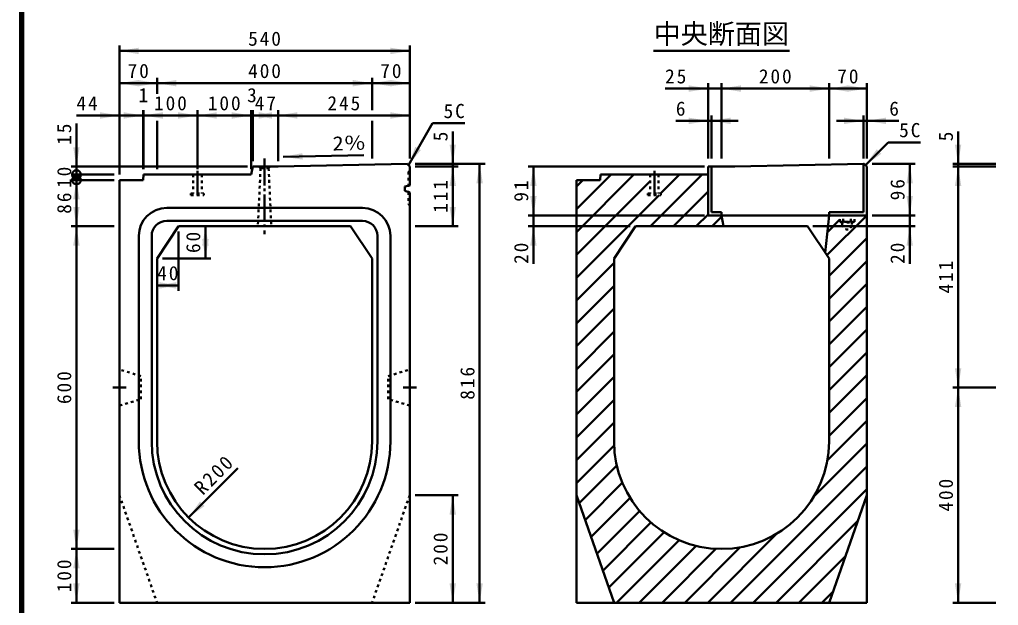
# Model space of a CAD drawing. Units: millimetres, scale not verified. Extents: x 100 to 4105, y 100 to 2870.
# Drawn here: x 100 to 1921, y 855 to 1944 of the extents above; entities that cross this region are included whole.
import ezdxf
from ezdxf.enums import TextEntityAlignment as Align

# ---------------------------------------------------------------- set-up
doc = ezdxf.new("R2010")
doc.units = ezdxf.units.MM
doc.header["$LTSCALE"] = 5
doc.header["$PDMODE"] = 32
doc.header["$PDSIZE"] = 2.5
doc.linetypes.add('USER1', pattern=[2.2, 1, -1.2])
doc.linetypes.add('USER2', pattern=[13.4, 10, -1.2, 1, -1.2])
doc.layers.add('V-nasSTD', color=7, linetype='Continuous', lineweight=35)
doc.styles.add('ＭＳ ゴシック', font='')
doc.styles.get('ＭＳ ゴシック').set_extended_font_data('MS Gothic')

msp = doc.modelspace()

# ---------------------------------------------------------------- hatches: boundary and pattern name
at = {"layer": 'V-nasSTD'}
for points in [[(321.737, 1891.895), (285.737, 1885.895), (321.737, 1879.895)], [(789.737, 1879.895), (825.737, 1885.895), (789.737, 1891.895)], [(321.737, 1831.895), (285.737, 1825.895), (321.737, 1819.895)], [(319.737, 1819.895), (355.737, 1825.895), (319.737, 1831.895)], [(391.737, 1831.895), (355.737, 1825.895), (391.737, 1819.895)], [(719.737, 1819.895), (755.737, 1825.895), (719.737, 1831.895)], [(791.737, 1831.895), (755.737, 1825.895), (791.737, 1819.895)], [(789.737, 1819.895), (825.737, 1825.895), (789.737, 1831.895)], [(1344.737, 1809.895), (1380.737, 1815.895), (1344.737, 1821.895)], [(1441.737, 1809.895), (1405.737, 1815.895), (1441.737, 1821.895)], [(1569.737, 1821.895), (1605.737, 1815.895), (1569.737, 1809.895)], [(1641.737, 1809.895), (1605.737, 1815.895), (1641.737, 1821.895)], [(1639.737, 1821.895), (1675.737, 1815.895), (1639.737, 1809.895)], [(249.737, 1759.895), (285.737, 1765.895), (249.737, 1771.895)], [(293.737, 1759.895), (329.737, 1765.895), (293.737, 1771.895)], [(366.737, 1771.895), (330.737, 1765.895), (366.737, 1759.895)], [(394.737, 1759.895), (430.737, 1765.895), (394.737, 1771.895)], [(466.737, 1771.895), (430.737, 1765.895), (466.737, 1759.895)], [(494.737, 1759.895), (530.737, 1765.895), (494.737, 1771.895)], [(569.737, 1771.895), (533.737, 1765.895), (569.737, 1759.895)], [(544.737, 1759.895), (580.737, 1765.895), (544.737, 1771.895)], [(616.737, 1771.895), (580.737, 1765.895), (616.737, 1759.895)], [(789.737, 1759.895), (825.737, 1765.895), (789.737, 1771.895)], [(1344.737, 1749.895), (1380.737, 1755.895), (1344.737, 1761.895)], [(1422.737, 1749.895), (1386.737, 1755.895), (1422.737, 1761.895)], [(1633.737, 1761.895), (1669.737, 1755.895), (1633.737, 1749.895)], [(1711.737, 1749.895), (1675.737, 1755.895), (1711.737, 1761.895)], [(899.737, 1711.895), (905.737, 1675.895), (911.737, 1711.895)], [(1839.737, 1711.895), (1845.737, 1675.895), (1851.737, 1711.895)], [(211.737, 1706.895), (205.737, 1670.895), (199.737, 1706.895)], [(626.218, 1695.859), (590.351, 1689.111), (626.468, 1683.862)], [(836.041, 1707.572), (823.237, 1673.395), (846.433, 1701.572)], [(1694.45, 1703.094), (1673.237, 1673.395), (1702.935, 1694.609)], [(961.737, 1639.895), (955.737, 1675.895), (949.737, 1639.895)], [(1761.737, 1639.895), (1755.737, 1675.895), (1749.737, 1639.895)], [(911.737, 1634.895), (905.737, 1670.895), (899.737, 1634.895)], [(1049.737, 1634.895), (1055.737, 1670.895), (1061.737, 1634.895)], [(1851.737, 1634.895), (1845.737, 1670.895), (1839.737, 1634.895)], [(211.737, 1609.895), (205.737, 1645.895), (199.737, 1609.895)], [(1061.737, 1615.895), (1055.737, 1579.895), (1049.737, 1615.895)], [(1749.737, 1615.895), (1755.737, 1579.895), (1761.737, 1615.895)], [(199.737, 1595.895), (205.737, 1559.895), (211.737, 1595.895)], [(899.737, 1595.895), (905.737, 1559.895), (911.737, 1595.895)], [(211.737, 1523.895), (205.737, 1559.895), (199.737, 1523.895)], [(451.737, 1523.895), (445.737, 1559.895), (439.737, 1523.895)], [(1061.737, 1523.895), (1055.737, 1559.895), (1049.737, 1523.895)], [(1761.737, 1523.895), (1755.737, 1559.895), (1749.737, 1523.895)], [(439.737, 1535.895), (445.737, 1499.895), (451.737, 1535.895)], [(391.737, 1455.895), (355.737, 1449.895), (391.737, 1443.895)], [(359.737, 1443.895), (395.737, 1449.895), (359.737, 1455.895)], [(1839.737, 1295.895), (1845.737, 1259.895), (1851.737, 1295.895)], [(1851.737, 1223.895), (1845.737, 1259.895), (1839.737, 1223.895)], [(911.737, 1023.895), (905.737, 1059.895), (899.737, 1023.895)], [(435.529, 1048.173), (414.316, 1018.474), (444.014, 1039.687)], [(199.737, 995.895), (205.737, 959.895), (211.737, 995.895)], [(211.737, 923.895), (205.737, 959.895), (199.737, 923.895)], [(199.737, 895.895), (205.737, 859.895), (211.737, 895.895)], [(899.737, 895.895), (905.737, 859.895), (911.737, 895.895)], [(949.737, 895.895), (955.737, 859.895), (961.737, 895.895)], [(1839.737, 895.895), (1845.737, 859.895), (1851.737, 895.895)]]:
    msp.add_hatch(color=256, dxfattribs=at).paths.add_polyline_path(points)

# ---------------------------------------------------------------- linework, layer by layer
at = {"layer": 'V-nasSTD', "lineweight": 100}
msp.add_line((105, 2865), (105, 105), dxfattribs=at)
at = {"layer": 'V-nasSTD', "lineweight": 50}
for p, q in [((285.737, 1655.895), (285.737, 1895.895)), ((825.737, 1685.895), (825.737, 1895.895)), ((285.737, 1885.895), (825.737, 1885.895)), ((1279.334, 1885.895), (1532.14, 1885.895)), ((285.737, 1825.895), (355.737, 1825.895)), ((355.737, 1805.895), (355.737, 1835.895)), ((355.737, 1825.895), (755.737, 1825.895)), ((755.737, 1775.895), (755.737, 1835.895)), ((755.737, 1825.895), (825.737, 1825.895)), ((1380.737, 1685.895), (1380.737, 1825.895)), ((1405.737, 1685.895), (1405.737, 1825.895)), ((1605.737, 1685.895), (1605.737, 1825.895)), ((1675.737, 1685.895), (1675.737, 1825.895)), ((1300.737, 1815.895), (1380.737, 1815.895)), ((1405.737, 1815.895), (1380.737, 1815.895)), ((1605.737, 1815.895), (1405.737, 1815.895)), ((1675.737, 1815.895), (1605.737, 1815.895)), ((329.737, 1665.895), (329.737, 1775.895)), ((330.737, 1665.895), (330.737, 1775.895)), ((430.737, 1665.895), (430.737, 1775.895)), ((530.737, 1665.895), (530.737, 1775.895)), ((533.737, 1680.895), (533.737, 1775.895)), ((580.737, 1680.895), (580.737, 1775.895)), ((205.737, 1765.895), (285.737, 1765.895)), ((205.737, 1750.895), (205.737, 1670.895)), ((285.737, 1765.895), (329.737, 1765.895)), ((329.737, 1765.895), (330.737, 1765.895)), ((330.737, 1765.895), (430.737, 1765.895)), ((355.737, 1755.895), (355.737, 1665.895)), ((430.737, 1765.895), (530.737, 1765.895)), ((530.737, 1765.895), (533.737, 1765.895)), ((533.737, 1765.895), (580.737, 1765.895)), ((580.737, 1765.895), (825.737, 1765.895)), ((755.737, 1755.895), (755.737, 1685.895)), ((868.237, 1751.338), (823.237, 1673.395)), ((868.237, 1751.338), (928.237, 1751.338)), ((1320.737, 1755.895), (1380.737, 1755.895)), ((1380.737, 1755.895), (1386.737, 1755.895)), ((1386.737, 1685.895), (1386.737, 1765.895)), ((1436.737, 1755.895), (1386.737, 1755.895)), ((1619.737, 1755.895), (1669.737, 1755.895)), ((1669.737, 1685.895), (1669.737, 1765.895)), ((1669.737, 1755.895), (1675.737, 1755.895)), ((1735.737, 1755.895), (1675.737, 1755.895)), ((905.737, 1735.895), (905.737, 1675.895)), ((1845.737, 1735.895), (1845.737, 1675.895)), ((1715.663, 1715.822), (1673.237, 1673.395)), ((1715.663, 1715.822), (1775.663, 1715.822)), ((580.737, 1670.895), (820.737, 1675.895)), ((590.351, 1689.111), (740.319, 1692.235)), ((820.737, 1675.895), (825.737, 1670.895)), ((835.737, 1675.895), (965.737, 1675.895)), ((905.737, 1670.895), (905.737, 1675.895)), ((955.737, 859.895), (955.737, 1675.895)), ((1430.737, 1670.895), (1669.737, 1675.895)), ((1669.737, 1675.895), (1669.737, 1585.895)), ((1669.737, 1675.895), (1670.737, 1675.895)), ((1670.737, 1675.895), (1675.737, 1670.895)), ((1685.737, 1675.895), (1765.737, 1675.895)), ((1755.737, 1579.895), (1755.737, 1675.895)), ((1915.737, 1675.895), (1835.737, 1675.895)), ((1845.737, 1670.895), (1845.737, 1675.895)), ((523.737, 1670.895), (195.737, 1670.895)), ((205.737, 1670.895), (205.737, 1655.895)), ((533.737, 1670.895), (530.737, 1655.895)), ((533.737, 1670.895), (580.737, 1670.895)), ((825.737, 1670.895), (825.737, 1635.91)), ((835.737, 1670.895), (915.737, 1670.895)), ((905.737, 1559.895), (905.737, 1670.895)), ((1373.737, 1670.895), (1045.737, 1670.895)), ((1055.737, 1579.895), (1055.737, 1670.895)), ((1380.737, 1670.895), (1430.737, 1670.895)), ((1380.737, 1670.895), (1380.737, 1579.895)), ((1386.737, 1670.895), (1386.737, 1585.895)), ((1675.737, 1579.895), (1675.737, 1670.895)), ((1675.737, 1670.895), (1675.737, 1579.895)), ((1915.737, 1670.895), (1835.737, 1670.895)), ((1845.737, 1259.895), (1845.737, 1670.895)), ((275.737, 1655.895), (195.737, 1655.895)), ((275.737, 1645.895), (195.737, 1645.895)), ((205.737, 1655.895), (205.737, 1645.895)), ((205.737, 1559.895), (205.737, 1645.895)), ((285.737, 859.895), (285.737, 1645.895)), ((285.737, 1645.895), (329.737, 1645.895)), ((330.737, 1655.895), (329.737, 1645.895)), ((530.737, 1655.895), (330.737, 1655.895)), ((1135.737, 1549.049), (1242.583, 1655.895)), ((1135.737, 1591.476), (1200.157, 1655.895)), ((1135.737, 859.895), (1135.737, 1645.895)), ((1135.737, 1645.895), (1179.737, 1645.895)), ((1135.737, 1633.902), (1147.73, 1645.895)), ((1135.737, 1506.623), (1272.737, 1643.623)), ((1180.737, 1655.895), (1179.737, 1645.895)), ((1380.737, 1655.895), (1180.737, 1655.895)), ((1273.863, 1559.895), (1369.863, 1655.895)), ((1292.436, 1620.895), (1327.436, 1655.895)), ((1380.737, 1579.895), (1380.737, 1655.895)), ((1380.737, 1579.895), (1380.737, 1655.895)), ((816.737, 1633.895), (825.737, 1635.91)), ((816.737, 1625.895), (816.737, 1633.895)), ((816.737, 1625.895), (825.737, 1622.537)), ((825.737, 859.895), (825.737, 1622.537)), ((1316.289, 1559.895), (1380.737, 1624.343)), ((1135.737, 1464.196), (1289.436, 1617.895)), ((373.737, 1593.895), (737.737, 1593.895)), ((1386.737, 1585.895), (1405.737, 1585.895)), ((1405.737, 1585.895), (1405.737, 1579.895)), ((1669.737, 1585.895), (1605.737, 1585.895)), ((1605.737, 1585.895), (1605.737, 1579.895)), ((373.737, 1569.895), (737.737, 1569.895)), ((1373.737, 1579.895), (1045.737, 1579.895)), ((1055.737, 1559.895), (1055.737, 1579.895)), ((1358.715, 1559.895), (1380.737, 1581.917)), ((1380.737, 1579.895), (1405.737, 1579.895)), ((1388.178, 1559.895), (1406.135, 1577.852)), ((1405.737, 1579.895), (1409.637, 1559.895)), ((1605.737, 1579.895), (1405.737, 1579.895)), ((1605.737, 1579.895), (1598.566, 1510.651)), ((1675.7, 1579.895), (1601.722, 1505.918)), ((1625.737, 1572.359), (1602.556, 1549.178)), ((1675.737, 1579.895), (1605.737, 1579.895)), ((1675.737, 859.895), (1675.737, 1579.895)), ((1685.737, 1579.895), (1765.737, 1579.895)), ((1755.737, 1559.895), (1755.737, 1579.895)), ((275.737, 1559.895), (195.737, 1559.895)), ((205.737, 959.895), (205.737, 1559.895)), ((395.737, 1559.895), (355.737, 1499.895)), ((395.737, 1559.895), (715.737, 1559.895)), ((395.737, 1549.895), (395.737, 1439.895)), ((445.737, 1499.895), (445.737, 1559.895)), ((543.237, 1559.895), (568.237, 1559.895)), ((715.737, 1559.895), (755.737, 1499.895)), ((835.737, 1559.895), (915.737, 1559.895)), ((1235.737, 1559.895), (1045.737, 1559.895)), ((1055.737, 1489.895), (1055.737, 1559.895)), ((1245.737, 1559.895), (1205.737, 1499.895)), ((1245.737, 1559.895), (1565.737, 1559.895)), ((1565.737, 1559.895), (1605.737, 1499.895)), ((1575.737, 1559.895), (1765.737, 1559.895)), ((1755.737, 1489.895), (1755.737, 1559.895)), ((321.737, 1509.895), (321.737, 1541.895)), ((345.737, 1509.895), (345.737, 1541.895)), ((765.737, 1541.895), (765.737, 1509.895)), ((789.737, 1541.895), (789.737, 1509.895)), ((1605.737, 1467.506), (1675.737, 1537.506)), ((321.737, 1159.895), (321.737, 1509.895)), ((345.737, 1159.895), (345.737, 1509.895)), ((355.737, 1499.895), (355.737, 1159.895)), ((365.737, 1499.895), (455.737, 1499.895)), ((755.737, 1499.895), (755.737, 1159.895)), ((765.737, 1509.895), (765.737, 1159.895)), ((789.737, 1509.895), (789.737, 1159.895)), ((1205.737, 1499.895), (1205.737, 1159.895)), ((1605.737, 1499.895), (1605.737, 1159.895)), ((1605.737, 1425.079), (1675.737, 1495.079)), ((1135.737, 1421.77), (1205.737, 1491.77)), ((355.737, 1449.895), (395.737, 1449.895)), ((1135.737, 1379.343), (1205.737, 1449.343)), ((1605.737, 1382.653), (1675.737, 1452.653)), ((1135.737, 1336.917), (1205.737, 1406.917)), ((1605.737, 1340.227), (1675.737, 1410.227)), ((1605.737, 1297.8), (1675.737, 1367.8)), ((1135.737, 1293.395), (1205.737, 1364.491)), ((1205.737, 1322.064), (1135.737, 1252.064)), ((1605.737, 1255.374), (1675.737, 1325.374)), ((1135.737, 1293.395), (1135.737, 1226.395)), ((1675.737, 1293.395), (1675.737, 1226.395)), ((1205.737, 1279.638), (1135.737, 1209.638)), ((1605.737, 1212.947), (1675.737, 1282.947)), ((1915.737, 1259.895), (1835.737, 1259.895)), ((1845.737, 859.895), (1845.737, 1259.895)), ((1605.737, 1170.521), (1675.737, 1240.521)), ((1205.737, 1237.211), (1135.737, 1167.211)), ((1205.737, 1194.785), (1135.737, 1124.785)), ((1602.675, 1125.033), (1675.737, 1198.095)), ((1205.874, 1152.496), (1135.737, 1082.359)), ((1577.489, 1057.421), (1675.737, 1155.668)), ((1210.834, 1115.03), (1140.913, 1045.108)), ((1422.391, 859.895), (1675.737, 1113.242)), ((414.316, 1018.474), (506.239, 1110.398)), ((1151.912, 1013.681), (1221.146, 1082.915)), ((835.737, 1059.895), (915.737, 1059.895)), ((905.737, 859.895), (905.737, 1059.895)), ((1135.737, 1059.895), (1205.737, 859.895)), ((1464.817, 859.895), (1675.737, 1070.815)), ((1675.737, 1059.895), (1605.737, 859.895)), ((1162.911, 982.254), (1235.53, 1054.873)), ((1173.911, 950.827), (1253.395, 1030.311)), ((1184.91, 919.4), (1274.492, 1008.982)), ((1507.243, 859.895), (1658.772, 1011.424)), ((1195.91, 887.973), (1298.813, 990.877)), ((1379.964, 859.895), (1508.212, 988.143)), ((1210.259, 859.895), (1326.587, 976.224)), ((1252.685, 859.895), (1358.374, 965.584)), ((275.737, 959.895), (195.737, 959.895)), ((205.737, 859.895), (205.737, 959.895)), ((1295.111, 859.895), (1395.38, 960.164)), ((1337.538, 859.895), (1440.6, 962.957)), ((1549.67, 859.895), (1635.927, 946.152)), ((1592.096, 859.895), (1613.082, 880.881)), ((275.737, 859.895), (195.737, 859.895)), ((285.737, 859.895), (825.737, 859.895)), ((835.737, 859.895), (965.737, 859.895)), ((1135.737, 859.895), (1675.737, 859.895)), ((1915.737, 859.895), (1835.737, 859.895))]:
    msp.add_line(p, q, dxfattribs=at)
at = {"layer": 'V-nasSTD', "linetype": 'USER2', "lineweight": 50}
for p, q in [((555.737, 1685.895), (555.737, 1544.895)), ((430.737, 1662.895), (430.737, 1617.895)), ((1280.737, 1662.895), (1280.737, 1617.895)), ((298.237, 1259.895), (273.237, 1259.895)), ((813.237, 1259.895), (838.237, 1259.895))]:
    msp.add_line(p, q, dxfattribs=at)
at = {"layer": 'V-nasSTD', "linetype": 'USER1', "lineweight": 50}
for p, q in [((548.237, 1667.895), (543.237, 1559.895)), ((548.237, 1667.895), (545.237, 1670.895)), ((545.237, 1670.895), (566.237, 1670.895)), ((548.237, 1667.895), (563.237, 1667.895)), ((563.237, 1667.895), (566.237, 1670.895)), ((563.237, 1667.895), (568.237, 1559.895)), ((823.437, 1660.895), (825.737, 1663.195)), ((823.437, 1660.895), (823.437, 1635.395)), ((422.737, 1655.895), (422.737, 1620.895)), ((438.737, 1655.895), (438.737, 1620.895)), ((1272.737, 1655.895), (1272.737, 1620.895)), ((1288.737, 1655.895), (1288.737, 1620.895)), ((418.737, 1620.895), (442.737, 1620.895)), ((418.737, 1620.895), (418.737, 1617.895)), ((442.737, 1620.895), (442.737, 1617.895)), ((823.437, 1623.395), (823.437, 1600.895)), ((1268.737, 1620.895), (1292.737, 1620.895)), ((1268.737, 1620.895), (1268.737, 1617.895)), ((1292.737, 1620.895), (1292.737, 1617.895)), ((418.737, 1617.895), (442.737, 1617.895)), ((1268.737, 1617.895), (1292.737, 1617.895)), ((823.437, 1600.895), (825.737, 1598.595)), ((1625.737, 1567.895), (1625.737, 1579.895)), ((1625.737, 1579.895), (1652.737, 1579.895)), ((1625.737, 1567.895), (1652.737, 1567.895)), ((1627.737, 1566.895), (1627.537, 1567.895)), ((1627.737, 1566.895), (1650.737, 1566.895)), ((1630.237, 1562.895), (1630.237, 1566.895)), ((1632.237, 1568.895), (1632.237, 1579.895)), ((1646.237, 1568.895), (1646.237, 1579.895)), ((1648.237, 1562.895), (1648.237, 1566.895)), ((1650.737, 1566.895), (1650.937, 1567.895)), ((1652.737, 1567.895), (1652.737, 1579.895)), ((325.737, 1281.395), (285.737, 1293.395)), ((285.737, 1293.395), (285.737, 1226.395)), ((785.737, 1281.395), (825.737, 1293.395)), ((825.737, 1293.395), (825.737, 1226.395)), ((325.737, 1238.395), (325.737, 1281.395)), ((785.737, 1238.395), (785.737, 1281.395)), ((285.737, 1226.395), (325.737, 1238.395)), ((825.737, 1226.395), (785.737, 1238.395)), ((285.737, 1059.895), (355.737, 859.895)), ((825.737, 1059.895), (755.737, 859.895))]:
    msp.add_line(p, q, dxfattribs=at)
at = {"layer": 'V-nasSTD', "lineweight": 13}
msp.add_lwpolyline([(100, 100), (100, 2870), (4105, 2870), (4105, 100)], close=True, dxfattribs=at)
at = {"layer": 'V-nasSTD', "lineweight": 50}
for centre in [(205.737, 1655.895), (205.737, 1645.895)]:
    msp.add_circle(centre, 8, dxfattribs=at)
for centre, radius, start, end in [((373.737, 1541.895), 52, 90, 180), ((737.737, 1541.895), 52, 0, 90), ((373.737, 1541.895), 28, 90, 180), ((737.737, 1541.895), 28, 0, 90), ((555.737, 1159.895), 234, 180, 270), ((555.737, 1159.895), 210, 180, 270), ((555.737, 1159.895), 200, 180, 270), ((555.737, 1159.895), 200, 270, 0), ((555.737, 1159.895), 210, 270, 0), ((555.737, 1159.895), 234, 270, 0), ((1405.737, 1159.895), 200, 180, 270), ((1405.737, 1159.895), 200, 180, 270), ((1405.737, 1159.895), 200, 270, 0), ((1405.737, 1159.895), 200, 270, 0)]:
    msp.add_arc(centre, radius, start, end, dxfattribs=at)
at = {"layer": 'V-nasSTD', "linetype": 'USER1', "lineweight": 50}
for centre, radius, start, end in [((1625.237, 1592.895), 25, 271.14576, 286.2602), ((1639.237, 1592.895), 25, 253.7398, 286.2602), ((1653.237, 1592.895), 25, 253.7398, 268.85424), ((1639.237, 1562.895), 9, 180, 0)]:
    msp.add_arc(centre, radius, start, end, dxfattribs=at)
at = {"layer": 'V-nasSTD'}
for p in [(823.437, 1635.395), (823.437, 1623.395)]:
    msp.add_point(p, dxfattribs=at)

# ---------------------------------------------------------------- texts
at = {"layer": 'V-nasSTD', "style": 'ＭＳ ゴシック'}
for s, height, p in [('中央断面図', 36.95, (1279.334, 1936.295)), ('1', 26.39, (321.237, 1816.895)), ('3', 26.39, (523.237, 1816.895)), ('6', 26.39, (1320.737, 1791.895)), ('6', 26.39, (1717.737, 1791.895))]:
    msp.add_text(s, height=height, dxfattribs=at).set_placement(p, align=Align.TOP_LEFT)
for p in [(869.737, 1717.895), (1809.737, 1717.895)]:
    msp.add_text('5', height=26.39, rotation=90, dxfattribs=at).set_placement(p, align=Align.TOP_LEFT)
at = {"layer": 'V-nasSTD', "style": 'ＭＳ ゴシック', "width": 1.15}
msp.add_text('2％', height=26.39, rotation=1.193, dxfattribs=at).set_placement((681.981, 1727.028), align=Align.TOP_LEFT)
at = {"layer": 'V-nasSTD', "char_height": 26.39, "attachment_point": 1, "style": 'ＭＳ ゴシック'}
for s, insert in [('\\T1.2;540', (525.137, 1921.895)), ('\\T1.2;70', (300.937, 1861.895)), ('\\T1.2;400', (525.137, 1861.895)), ('\\T1.2;70', (770.937, 1861.895)), ('\\T1.2;25', (1300.737, 1851.895)), ('\\T1.2;200', (1475.137, 1851.895)), ('\\T1.2;70', (1620.937, 1851.895)), ('\\T1.2;44', (205.737, 1801.895)), ('\\T1.2;100', (350.137, 1801.895)), ('\\T1.2;100', (450.137, 1801.895)), ('\\T1.2;47', (537.437, 1801.895)), ('\\T1.2;245', (672.637, 1801.895)), ('\\T1.2;5C', (888.637, 1787.338)), ('\\T1.2;5C', (1736.063, 1751.822)), ('\\T1.2;40', (355.937, 1485.895))]:
    msp.add_mtext(s, dxfattribs=dict(at, insert=insert))
for s, insert, rotation in [('\\T1.2;15', (169.737, 1711.295), 90), ('\\T1.2;10', (169.737, 1631.095), 90), ('\\T1.2;111', (869.737, 1584.795), 90), ('\\T1.2;91', (1019.737, 1605.595), 90), ('\\T1.2;96', (1719.737, 1608.095), 90), ('\\T1.2;86', (169.737, 1583.095), 90), ('\\T1.2;60', (409.737, 1510.095), 90), ('\\T1.2;20', (1019.737, 1489.895), 90), ('\\T1.2;20', (1719.737, 1489.895), 90), ('\\T1.2;411', (1809.737, 1434.795), 90), ('\\T1.2;816', (919.737, 1237.295), 90), ('\\T1.2;600', (169.737, 1229.295), 90), ('\\T1.2;R200', (422.235, 1077.305), 45), ('\\T1.2;400', (1809.737, 1029.295), 90), ('\\T1.2;200', (869.737, 929.295), 90), ('\\T1.2;100', (169.737, 879.295), 90)]:
    msp.add_mtext(s, dxfattribs=dict(at, insert=insert, rotation=rotation))

doc.saveas('drawing.dxf')
